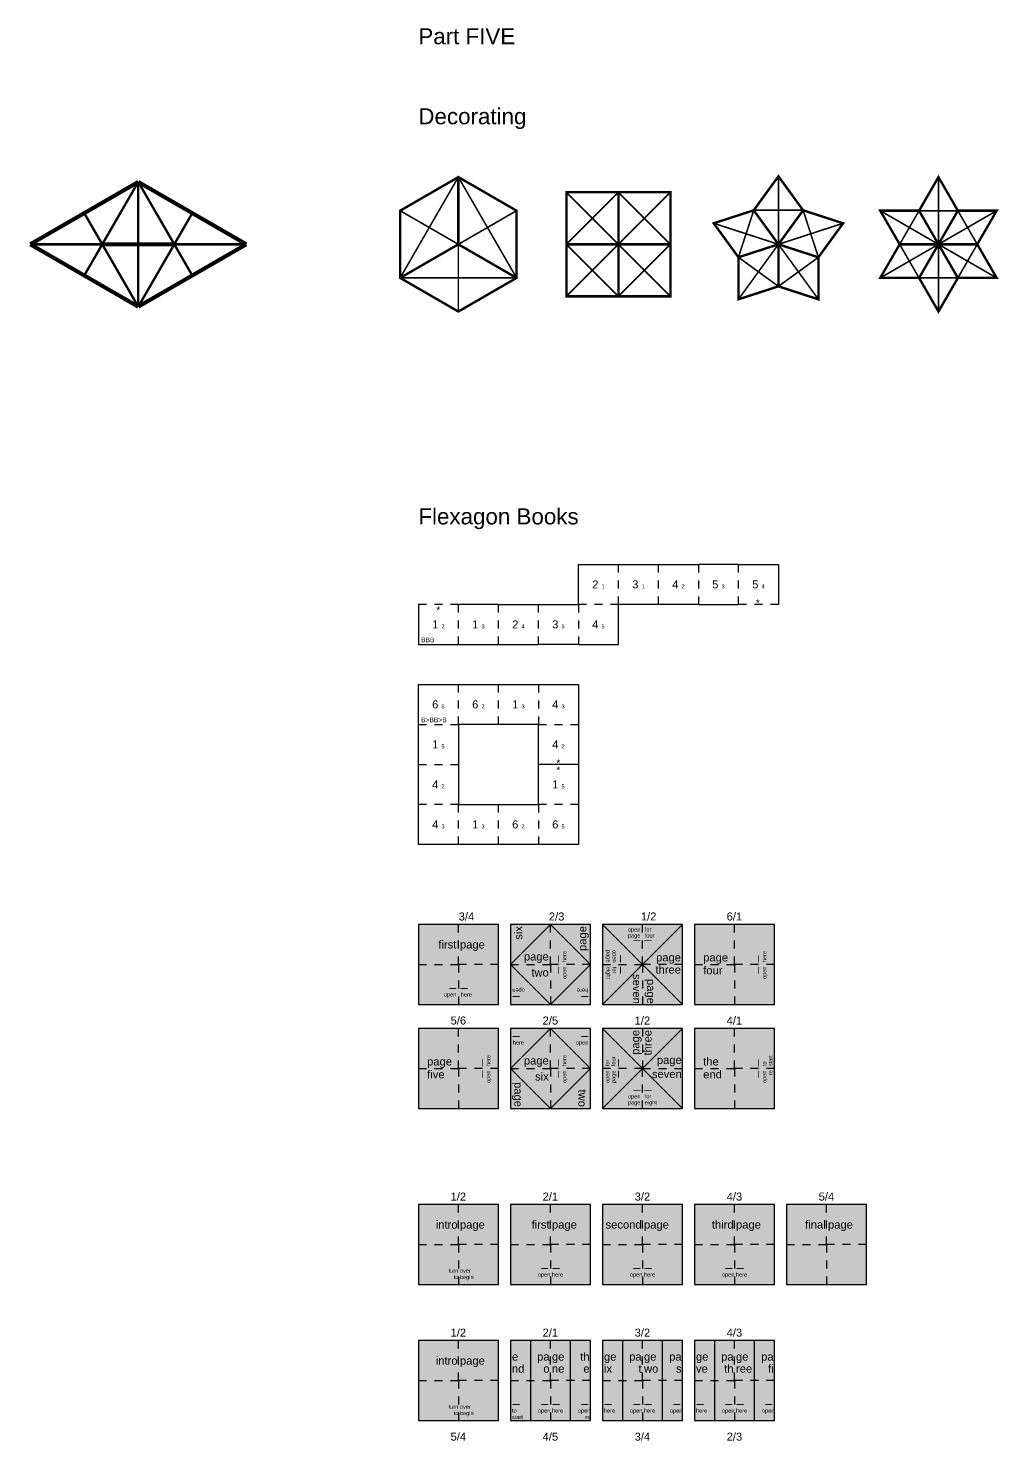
# Model space of a CAD drawing. Header units: inches. Extents: x 43.6 to 136.6, y -34.8 to 9.
# Drawn here: x 120.62 to 132.75, y -8.95 to 8.7 of the extents above; entities that cross this region are included whole.
import ezdxf
from ezdxf.enums import TextEntityAlignment as Align

# ---------------------------------------------------------------- set-up
doc = ezdxf.new("R2010")
doc.units = ezdxf.units.IN
doc.header["$LTSCALE"] = 0.15
doc.header["$MEASUREMENT"] = 0
doc.linetypes.add('CENTER', pattern=[2, 1.25, -0.25, 0.25, -0.25])
doc.linetypes.add('DASHED', pattern=[0.75, 0.5, -0.25])
for name, color, linetype in [('book-page1', 11, 'Continuous'), ('book-page2', 31, 'Continuous'), ('book-page3', 51, 'Continuous'), ('book-page4', 81, 'Continuous'), ('book-page5', 121, 'Continuous'), ('book-page6', 151, 'Continuous'), ('book-page7', 181, 'Continuous'), ('book-page8', 221, 'Continuous'), ('cut', 7, 'Continuous'), ('cut-thick', 7, 'Continuous'), ('fold', 252, 'DASHED'), ('group', 7, 'Continuous'), ('numbers', 7, 'Continuous'), ('star', 7, 'Continuous')]:
    doc.layers.add(name, color=color, linetype=linetype)
doc.styles.add('Arial', font='ARIAL.TTF')

msp = doc.modelspace()

# ---------------------------------------------------------------- linework, layer by layer
at = {"color": 170}
for p, q in [((127.15, -2.5), (126.65, -3)), ((127.65, -3), (127.15, -2.5)), ((128.3, -3), (127.8, -2.5)), ((128.3, -3), (128.8, -2.5)), ((126.65, -3), (127.15, -3.5)), ((127.15, -3.5), (127.65, -3)), ((127.8, -3.5), (128.3, -3)), ((128.8, -3.5), (128.3, -3)), ((127.15, -3.8), (126.65, -4.3)), ((127.65, -4.3), (127.15, -3.8)), ((128.3, -4.3), (127.8, -3.8)), ((128.8, -3.8), (128.3, -4.3)), ((126.65, -4.3), (127.15, -4.8)), ((127.15, -4.8), (127.65, -4.3)), ((128.3, -4.3), (127.8, -4.8)), ((128.8, -4.8), (128.3, -4.3)), ((126.9, -7.7), (126.9, -8.7)), ((127.4, -8.7), (127.4, -7.7)), ((128.05, -7.7), (128.05, -8.7)), ((128.55, -8.7), (128.55, -7.7)), ((129.2, -7.7), (129.2, -8.7)), ((129.7, -8.7), (129.7, -7.7))]:
    msp.add_line(p, q, dxfattribs=at)
at = {"color": 82, "linetype": 'CENTER', "const_width": 0.02}
for points in [[(126, 6.84), (125.272538, 5.58), (126.727461, 5.58)], [(128, 6.65), (127.35, 6), (128, 5.35), (128.65, 6)], [(129.691219, 6.425), (129.500383, 5.837664), (130, 5.474671), (130.499617, 5.837664), (130.308781, 6.425)], [(131.757513, 6.42), (131.515026, 6.000001), (131.757512, 5.580001), (132.242486, 5.58), (132.484973, 6), (132.242487, 6.42)]]:
    msp.add_lwpolyline(points, close=True, dxfattribs=at)
at = {"layer": 'book-page1'}
for points in [[(125.5, -2.5), (125.5, -3.5), (126.5, -2.5), (126.5, -3.5)], [(125.5, -6), (125.5, -7), (126.5, -6), (126.5, -7)], [(125.5, -7.7), (125.5, -8.7), (126.5, -7.7), (126.5, -8.7)]]:
    msp.add_solid(points, dxfattribs=at)
at = {"layer": 'book-page2'}
for points in [[(127.15, -2.5), (126.65, -3), (127.65, -3), (127.15, -3.5)], [(126.65, -3.8), (126.65, -4.3), (127.15, -3.8)], [(127.15, -3.8), (127.65, -4.3), (127.65, -3.8)], [(127.15, -4.8), (126.65, -4.8), (126.65, -4.3)], [(127.65, -4.3), (127.65, -4.8), (127.15, -4.8)], [(126.65, -6), (126.65, -7), (127.65, -6), (127.65, -7)], [(126.9, -8.7), (126.9, -7.7), (127.4, -8.7), (127.4, -7.7)]]:
    msp.add_solid(points, dxfattribs=at)
at = {"layer": 'book-page3'}
for points in [[(127.8, -2.5), (128.3, -3), (128.8, -2.5)], [(128.8, -2.5), (128.3, -3), (128.8, -3.5)], [(127.8, -4.8), (128.3, -4.3), (127.8, -3.8)], [(127.8, -3.8), (128.3, -4.3), (128.8, -3.8)], [(127.8, -6), (127.8, -7), (128.8, -6), (128.8, -7)], [(128.05, -8.7), (128.05, -7.7), (128.55, -8.7), (128.55, -7.7)]]:
    msp.add_solid(points, dxfattribs=at)
at = {"layer": 'book-page4'}
for points in [[(128.95, -2.5), (128.95, -3.5), (129.95, -2.5), (129.95, -3.5)], [(128.95, -6), (128.95, -7), (129.95, -6), (129.95, -7)], [(129.2, -8.7), (129.2, -7.7), (129.7, -8.7), (129.7, -7.7)]]:
    msp.add_solid(points, dxfattribs=at)
at = {"layer": 'book-page5'}
msp.add_solid([(125.5, -3.8), (125.5, -4.8), (126.5, -3.8), (126.5, -4.8)], dxfattribs=at)
at = {"layer": 'book-page6'}
for points in [[(126.65, -2.5), (126.65, -3), (127.15, -2.5)], [(127.15, -2.5), (127.65, -3), (127.65, -2.5)], [(127.15, -3.5), (126.65, -3.5), (126.65, -3)], [(127.65, -3), (127.65, -3.5), (127.15, -3.5)], [(127.15, -3.8), (126.65, -4.3), (127.65, -4.3), (127.15, -4.8)], [(130.1, -6), (130.1, -7), (131.1, -6), (131.1, -7)], [(128.95, -7.7), (128.95, -8.7), (129.2, -7.7), (129.2, -8.7)], [(129.7, -7.7), (129.7, -8.7), (129.95, -7.7), (129.95, -8.7)]]:
    msp.add_solid(points, dxfattribs=at)
at = {"layer": 'book-page7'}
for points in [[(127.8, -2.5), (127.8, -3.5), (128.3, -3)], [(128.3, -3), (127.8, -3.5), (128.8, -3.5)], [(128.3, -4.3), (128.8, -4.8), (128.8, -3.8)], [(127.8, -4.8), (128.8, -4.8), (128.3, -4.3)], [(127.8, -7.7), (127.8, -8.7), (128.05, -7.7), (128.05, -8.7)], [(128.55, -7.7), (128.55, -8.7), (128.8, -7.7), (128.8, -8.7)]]:
    msp.add_solid(points, dxfattribs=at)
at = {"layer": 'book-page8'}
for points in [[(128.95, -3.8), (128.95, -4.8), (129.95, -3.8), (129.95, -4.8)], [(126.65, -7.7), (126.65, -8.7), (126.9, -7.7), (126.9, -8.7)], [(127.4, -7.7), (127.4, -8.7), (127.65, -7.7), (127.65, -8.7)]]:
    msp.add_solid(points, dxfattribs=at)
at = {"layer": 'cut'}
for p, q in [((127.5, 1.5), (127.5, 2)), ((127.5, 2), (128, 2)), ((128, 2), (128.5, 2)), ((128.5, 2), (129, 2)), ((129.5, 2), (129, 2)), ((129.5, 2), (130, 2)), ((130, 2), (130, 1.5)), ((125.5, 1.5), (125.5, 1)), ((126.5, 1.5), (126, 1.5)), ((126.5, 1.5), (126.5, 1.5)), ((126.5, 1.5), (127, 1.5)), ((127, 1.5), (127.5, 1.5)), ((128.5, 1.5), (128, 1.5)), ((128, 1), (128, 1.5)), ((129, 1.5), (128.5, 1.5)), ((129, 1.5), (129.5, 1.5)), ((125.5, 1), (126, 1)), ((126, 1), (126.5, 1)), ((126.5, 1), (127, 1)), ((127.5, 1), (127, 1)), ((127.5, 1), (128, 1)), ((125.5, 0), (125.5, 0.5)), ((125.5, 0.5), (126, 0.5)), ((126, 0.5), (126.5, 0.5)), ((126.5, 0.5), (127, 0.5)), ((127, 0.5), (127.5, 0.5)), ((127.5, 0.5), (127.5, 0)), ((125.5, -0.5), (125.5, 0)), ((126.5, 0), (126, 0)), ((126, 0), (126, -0.5)), ((127, 0), (126.5, 0)), ((127, -0.5), (127, 0)), ((127.5, 0), (127.5, -0.5)), ((125.5, -1), (125.5, -0.5)), ((126, -0.5), (126, -1)), ((127, -1), (127, -0.5)), ((127.5, -0.5), (127, -0.5)), ((127.5, -0.5), (127.5, -1)), ((125.5, -1.5), (125.5, -1)), ((126, -1), (126.5, -1)), ((126.5, -1), (127, -1)), ((127.5, -1), (127.5, -1.5)), ((126, -1.5), (125.5, -1.5)), ((126.5, -1.5), (126, -1.5)), ((127, -1.5), (126.5, -1.5)), ((127.5, -1.5), (127, -1.5)), ((126, -2.5), (125.5, -2.5)), ((125.5, -2.5), (125.5, -3)), ((126.5, -2.5), (126, -2.5)), ((126.5, -3), (126.5, -2.5)), ((127.15, -2.5), (126.65, -2.5)), ((126.65, -2.5), (126.65, -3)), ((127.65, -2.5), (127.15, -2.5)), ((127.65, -3), (127.65, -2.5)), ((128.3, -2.5), (127.8, -2.5)), ((127.8, -2.5), (127.8, -3)), ((128.8, -2.5), (128.3, -2.5)), ((128.8, -3), (128.8, -2.5)), ((129.45, -2.5), (128.95, -2.5)), ((128.95, -2.5), (128.95, -3)), ((129.95, -2.5), (129.45, -2.5)), ((129.95, -3), (129.95, -2.5)), ((125.5, -3), (125.5, -3.5)), ((126.5, -3.5), (126.5, -3)), ((126.65, -3), (126.65, -3.5)), ((127.65, -3.5), (127.65, -3)), ((127.8, -3), (127.8, -3.5)), ((128.8, -3.5), (128.8, -3)), ((128.95, -3), (128.95, -3.5)), ((129.95, -3.5), (129.95, -3)), ((125.5, -3.5), (126, -3.5)), ((126, -3.5), (126.5, -3.5)), ((126.65, -3.5), (127.15, -3.5)), ((127.15, -3.5), (127.65, -3.5)), ((127.8, -3.5), (128.3, -3.5)), ((128.3, -3.5), (128.8, -3.5)), ((128.95, -3.5), (129.45, -3.5)), ((129.45, -3.5), (129.95, -3.5)), ((126, -3.8), (125.5, -3.8)), ((125.5, -3.8), (125.5, -4.3)), ((126.5, -3.8), (126, -3.8)), ((126.5, -4.3), (126.5, -3.8)), ((127.15, -3.8), (126.65, -3.8)), ((126.65, -3.8), (126.65, -4.3)), ((127.65, -3.8), (127.15, -3.8)), ((127.65, -4.3), (127.65, -3.8)), ((128.3, -3.8), (127.8, -3.8)), ((127.8, -3.8), (127.8, -4.3)), ((128.8, -3.8), (128.3, -3.8)), ((128.8, -4.3), (128.8, -3.8)), ((129.45, -3.8), (128.95, -3.8)), ((128.95, -3.8), (128.95, -4.3)), ((129.95, -3.8), (129.45, -3.8)), ((129.95, -4.3), (129.95, -3.8)), ((125.5, -4.3), (125.5, -4.8)), ((126.5, -4.8), (126.5, -4.3)), ((126.65, -4.3), (126.65, -4.8)), ((127.65, -4.8), (127.65, -4.3)), ((127.8, -4.3), (127.8, -4.8)), ((128.8, -4.8), (128.8, -4.3)), ((128.95, -4.3), (128.95, -4.8)), ((129.95, -4.8), (129.95, -4.3)), ((125.5, -4.8), (126, -4.8)), ((126, -4.8), (126.5, -4.8)), ((126.65, -4.8), (127.15, -4.8)), ((127.15, -4.8), (127.65, -4.8)), ((127.8, -4.8), (128.3, -4.8)), ((128.3, -4.8), (128.8, -4.8)), ((128.95, -4.8), (129.45, -4.8)), ((129.45, -4.8), (129.95, -4.8)), ((126, -6), (125.5, -6)), ((125.5, -6), (125.5, -6.5)), ((126.5, -6), (126, -6)), ((126.5, -6.5), (126.5, -6)), ((127.15, -6), (126.65, -6)), ((126.65, -6), (126.65, -6.5)), ((127.65, -6), (127.15, -6)), ((127.65, -6.5), (127.65, -6)), ((128.3, -6), (127.8, -6)), ((127.8, -6), (127.8, -6.5)), ((128.8, -6), (128.3, -6)), ((128.8, -6.5), (128.8, -6)), ((129.45, -6), (128.95, -6)), ((128.95, -6), (128.95, -6.5)), ((129.95, -6), (129.45, -6)), ((129.95, -6.5), (129.95, -6)), ((130.6, -6), (130.1, -6)), ((130.1, -6), (130.1, -6.5)), ((131.1, -6), (130.6, -6)), ((131.1, -6.5), (131.1, -6)), ((125.5, -6.5), (125.5, -7)), ((126.5, -7), (126.5, -6.5)), ((126.65, -6.5), (126.65, -7)), ((127.65, -7), (127.65, -6.5)), ((127.8, -6.5), (127.8, -7)), ((128.8, -7), (128.8, -6.5)), ((128.95, -6.5), (128.95, -7)), ((129.95, -7), (129.95, -6.5)), ((130.1, -6.5), (130.1, -7)), ((131.1, -7), (131.1, -6.5)), ((125.5, -7), (126, -7)), ((126, -7), (126.5, -7)), ((126.65, -7), (127.15, -7)), ((127.15, -7), (127.65, -7)), ((127.8, -7), (128.3, -7)), ((128.3, -7), (128.8, -7)), ((128.95, -7), (129.45, -7)), ((129.45, -7), (129.95, -7)), ((130.1, -7), (130.6, -7)), ((130.6, -7), (131.1, -7)), ((126, -7.7), (125.5, -7.7)), ((125.5, -7.7), (125.5, -8.2)), ((126.5, -7.7), (126, -7.7)), ((126.5, -8.2), (126.5, -7.7)), ((126.65, -7.7), (126.65, -8.2)), ((127.15, -7.7), (126.65, -7.7)), ((127.65, -7.7), (127.15, -7.7)), ((127.65, -8.2), (127.65, -7.7)), ((127.8, -7.7), (127.8, -8.2)), ((128.3, -7.7), (127.8, -7.7)), ((128.8, -7.7), (128.3, -7.7)), ((128.8, -8.2), (128.8, -7.7)), ((128.95, -7.7), (128.95, -8.2)), ((129.45, -7.7), (128.95, -7.7)), ((129.95, -7.7), (129.45, -7.7)), ((129.95, -8.2), (129.95, -7.7)), ((125.5, -8.2), (125.5, -8.7)), ((126.5, -8.7), (126.5, -8.2)), ((126.65, -8.2), (126.65, -8.7)), ((127.65, -8.7), (127.65, -8.2)), ((127.8, -8.2), (127.8, -8.7)), ((128.8, -8.7), (128.8, -8.2)), ((128.95, -8.2), (128.95, -8.7)), ((129.95, -8.7), (129.95, -8.2)), ((125.5, -8.7), (126, -8.7)), ((126, -8.7), (126.5, -8.7)), ((126.65, -8.7), (127.15, -8.7)), ((127.15, -8.7), (127.65, -8.7)), ((127.8, -8.7), (128.3, -8.7)), ((128.3, -8.7), (128.8, -8.7)), ((128.95, -8.7), (129.45, -8.7)), ((129.45, -8.7), (129.95, -8.7))]:
    msp.add_line(p, q, dxfattribs=at)
at = {"layer": 'cut-thick', "const_width": 0.05}
for points in [[(120.65, 6), (121.325, 6.389711), (122, 6.779423)], [(123.35, 6), (122.675, 6.389711), (122, 6.779423)], [(120.65, 6), (121.325, 5.610289), (122, 5.220577)], [(121.55, 6), (122, 6)], [(123.35, 6), (122.675, 5.610288), (121.999999, 5.220577)], [(122.45, 6), (122, 6)]]:
    msp.add_lwpolyline(points, dxfattribs=at)
at = {"layer": 'cut-thick', "const_width": 0.03}
for points in [[(125.272539, 6.42), (126, 6.84), (126.727461, 6.42), (126.727461, 5.58), (126, 5.16), (125.272538, 5.58)], [(130, 6.85), (130.308781, 6.425), (130.808398, 6.262664), (130.499617, 5.837664), (130.499617, 5.312336), (130, 5.474671), (129.500383, 5.312336), (129.500383, 5.837664), (129.191602, 6.262664), (129.691219, 6.425)], [(132, 6.84), (132.242487, 6.42), (132.727461, 6.42), (132.484973, 6), (132.727461, 5.58), (132.242486, 5.58), (132, 5.16), (131.757512, 5.580001), (131.272538, 5.58), (131.515026, 6.000001), (131.272539, 6.42), (131.757513, 6.42)], [(127.35, 6.65), (128.65, 6.65), (128.65, 5.35), (127.35, 5.35)]]:
    msp.add_lwpolyline(points, close=True, dxfattribs=at)
at = {"layer": 'fold'}
for p, q in [((128, 1.5), (128, 2)), ((128.5, 1.5), (128.5, 2)), ((129, 2), (129, 1.5)), ((129.5, 1.5), (129.5, 2)), ((126, 1.5), (125.5, 1.5)), ((126, 1), (126, 1.5)), ((126.5, 1), (126.5, 1.5)), ((127, 1), (127, 1.5)), ((128, 1.5), (127.5, 1.5)), ((127.5, 1.5), (127.5, 1)), ((130, 1.5), (129.5, 1.5)), ((126, 0), (126, 0.5)), ((126.5, 0), (126.5, 0.5)), ((127, 0.5), (127, 0)), ((125.5, 0), (126, 0)), ((127, 0), (127.5, 0)), ((125.5, -0.5), (126, -0.5)), ((126, -1), (125.5, -1)), ((126, -1.5), (126, -1)), ((126.5, -1.5), (126.5, -1)), ((127.5, -1), (127, -1)), ((127, -1), (127, -1.5)), ((126, -3), (126, -2.5)), ((127.15, -3), (127.15, -2.5)), ((128.3, -3), (128.3, -2.5)), ((129.45, -3), (129.45, -2.5)), ((125.5, -3), (126, -3)), ((126.5, -3), (126, -3)), ((126, -3), (126, -3.5)), ((126.65, -3), (127.15, -3)), ((127.65, -3), (127.15, -3)), ((127.15, -3), (127.15, -3.5)), ((127.8, -3), (128.3, -3)), ((128.8, -3), (128.3, -3)), ((128.3, -3), (128.3, -3.5)), ((128.95, -3), (129.45, -3)), ((129.95, -3), (129.45, -3)), ((129.45, -3), (129.45, -3.5)), ((126, -4.3), (126, -3.8)), ((127.15, -4.3), (127.15, -3.8)), ((128.3, -3.8), (128.3, -4.3)), ((129.45, -4.3), (129.45, -3.8)), ((125.5, -4.3), (126, -4.3)), ((126.5, -4.3), (126, -4.3)), ((126, -4.3), (126, -4.8)), ((126.65, -4.3), (127.15, -4.3)), ((127.65, -4.3), (127.15, -4.3)), ((127.15, -4.3), (127.15, -4.8)), ((128.3, -4.3), (127.8, -4.3)), ((128.3, -4.8), (128.3, -4.3)), ((128.3, -4.3), (128.8, -4.3)), ((128.95, -4.3), (129.45, -4.3)), ((129.95, -4.3), (129.45, -4.3)), ((129.45, -4.3), (129.45, -4.8)), ((126, -6.5), (126, -6)), ((127.15, -6.5), (127.15, -6)), ((128.3, -6.5), (128.3, -6)), ((129.45, -6.5), (129.45, -6)), ((130.6, -6.5), (130.6, -6)), ((125.5, -6.5), (126, -6.5)), ((126.5, -6.5), (126, -6.5)), ((126, -6.5), (126, -7)), ((126.65, -6.5), (127.15, -6.5)), ((127.65, -6.5), (127.15, -6.5)), ((127.15, -6.5), (127.15, -7)), ((127.8, -6.5), (128.3, -6.5)), ((128.8, -6.5), (128.3, -6.5)), ((128.3, -6.5), (128.3, -7)), ((128.95, -6.5), (129.45, -6.5)), ((129.95, -6.5), (129.45, -6.5)), ((129.45, -6.5), (129.45, -7)), ((130.1, -6.5), (130.6, -6.5)), ((131.1, -6.5), (130.6, -6.5)), ((130.6, -6.5), (130.6, -7)), ((126, -8.2), (126, -7.7)), ((127.15, -8.2), (127.15, -7.7)), ((128.3, -8.2), (128.3, -7.7)), ((129.45, -8.2), (129.45, -7.7)), ((125.5, -8.2), (126, -8.2)), ((126.5, -8.2), (126, -8.2)), ((126, -8.2), (126, -8.7)), ((126.65, -8.2), (127.15, -8.2)), ((127.65, -8.2), (127.15, -8.2)), ((127.15, -8.2), (127.15, -8.7)), ((127.8, -8.2), (128.3, -8.2)), ((128.8, -8.2), (128.3, -8.2)), ((128.3, -8.2), (128.3, -8.7)), ((128.95, -8.2), (129.45, -8.2)), ((129.95, -8.2), (129.45, -8.2)), ((129.45, -8.2), (129.45, -8.7))]:
    msp.add_line(p, q, dxfattribs=at)
at = {"layer": 'fold', "const_width": 0.03}
for points in [[(121.55, 6), (122, 6.779423)], [(122, 6.779423), (122, 6)], [(122.45, 6), (122, 6.779423)], [(121.55, 6), (121.325, 6.389711)], [(122.45, 6), (122.675, 6.389711)], [(121.55, 6), (120.65, 6)], [(121.55, 6), (121.325, 5.610289)], [(121.55, 6), (122, 5.220577)], [(122, 5.220577), (122, 6)], [(122.45, 6), (122, 5.220577)], [(122.45, 6), (123.35, 6)], [(122.45, 6), (122.675, 5.610289)]]:
    msp.add_lwpolyline(points, dxfattribs=at)
at = {"layer": 'fold', "color": 251, "const_width": 0.03}
for points in [[(126, 6), (126, 6.84)], [(128, 6), (128, 6.65)], [(129.691219, 6.425), (130, 6)], [(130.308781, 6.425), (130, 6)], [(131.757513, 6.42), (132, 6.000001)], [(132.242487, 6.42), (132, 6)], [(126, 6), (125.272538, 5.58)], [(126, 6), (126.727461, 5.58)], [(128, 6), (127.35, 6)], [(128, 6), (128.65, 6)], [(128, 6), (128, 5.35)], [(129.500383, 5.837664), (130, 6)], [(130, 5.474671), (130, 6)], [(130.499617, 5.837664), (130, 6)], [(131.515026, 6.000001), (132, 6.000001)], [(131.757512, 5.580001), (131.999999, 6.000001)], [(132.242486, 5.58), (131.999999, 6)], [(132.484973, 6), (132, 6)]]:
    msp.add_lwpolyline(points, dxfattribs=at)
at = {"layer": 'fold', "color": 254, "const_width": 0.02}
for points in [[(130, 6.85), (130, 6)], [(132, 5.16), (132, 6.84)], [(127.35, 6.65), (128.65, 5.35)], [(128.65, 6.65), (127.35, 5.35)], [(125.272539, 6.42), (126, 6)], [(126.727461, 6.42), (126, 6)], [(132.727461, 6.42), (131.272538, 5.58)], [(131.272539, 6.42), (132.727461, 5.58)], [(129.191602, 6.262664), (130, 6)], [(130.808398, 6.262664), (130, 6)], [(126, 5.16), (126, 6)], [(129.500383, 5.312336), (130, 6)], [(130.499617, 5.312336), (130, 6)]]:
    msp.add_lwpolyline(points, dxfattribs=at)
at = {"layer": 'group'}
for points in [[(128.185542, -2.701867, 0.011244, 0.011244, 0), (128.236452, -2.701867, 0.011244, 0.011244, 0), (128.236452, -2.701867, 0.031802, 0, 0), (128.281428, -2.701867, 0, 0, 0)], [(128.414458, -2.701867, 0.011244, 0.011244, 0), (128.363548, -2.701867, 0.011244, 0.011244, 0), (128.363548, -2.701867, 0.031802, 0, 0), (128.318572, -2.701867, 0, 0, 0)], [(127.24914, -2.885542, 0.011244, 0.011244, 0), (127.24914, -2.936452, 0.011244, 0.011244, 0), (127.24914, -2.936452, 0.031802, 0, 0), (127.24914, -2.981428, 0, 0, 0)], [(128.027435, -2.885542, 0.011244, 0.011244, 0), (128.027435, -2.936452, 0.011244, 0.011244, 0), (128.027435, -2.936452, 0.031802, 0, 0), (128.027435, -2.981428, 0, 0, 0)], [(129.74914, -2.885542, 0.011244, 0.011244, 0), (129.74914, -2.936452, 0.011244, 0.011244, 0), (129.74914, -2.936452, 0.031802, 0, 0), (129.74914, -2.981428, 0, 0, 0)], [(127.24914, -3.114458, 0.011244, 0.011244, 0), (127.24914, -3.063548, 0.011244, 0.011244, 0), (127.24914, -3.063548, 0.031802, 0, 0), (127.24914, -3.018572, 0, 0, 0)], [(128.027435, -3.114458, 0.011244, 0.011244, 0), (128.027435, -3.063548, 0.011244, 0.011244, 0), (128.027435, -3.063548, 0.031802, 0, 0), (128.027435, -3.018572, 0, 0, 0)], [(129.74914, -3.114458, 0.011244, 0.011244, 0), (129.74914, -3.063548, 0.011244, 0.011244, 0), (129.74914, -3.063548, 0.031802, 0, 0), (129.74914, -3.018572, 0, 0, 0)], [(125.885542, -3.29914, 0.011244, 0.011244, 0), (125.936452, -3.29914, 0.011244, 0.011244, 0), (125.936452, -3.29914, 0.031802, 0, 0), (125.981428, -3.29914, 0, 0, 0)], [(126.114458, -3.29914, 0.011244, 0.011244, 0), (126.063548, -3.29914, 0.011244, 0.011244, 0), (126.063548, -3.29914, 0.031802, 0, 0), (126.018572, -3.29914, 0, 0, 0)], [(126.764458, -3.40086, 0.011244, 0.011244, 0), (126.713548, -3.40086, 0.011244, 0.011244, 0), (126.713548, -3.40086, 0.031802, 0, 0), (126.668572, -3.40086, 0, 0, 0)], [(127.535542, -3.40086, 0.011244, 0.011244, 0), (127.586452, -3.40086, 0.011244, 0.011244, 0), (127.586452, -3.40086, 0.031802, 0, 0), (127.631428, -3.40086, 0, 0, 0)], [(126.764458, -3.89914, 0.011244, 0.011244, 0), (126.713548, -3.89914, 0.011244, 0.011244, 0), (126.713548, -3.89914, 0.031802, 0, 0), (126.668572, -3.89914, 0, 0, 0)], [(127.535542, -3.89914, 0.011244, 0.011244, 0), (127.586452, -3.89914, 0.011244, 0.011244, 0), (127.586452, -3.89914, 0.031802, 0, 0), (127.631428, -3.89914, 0, 0, 0)], [(126.29914, -4.185542, 0.011244, 0.011244, 0), (126.29914, -4.236452, 0.011244, 0.011244, 0), (126.29914, -4.236452, 0.031802, 0, 0), (126.29914, -4.281428, 0, 0, 0)], [(127.24914, -4.185542, 0.011244, 0.011244, 0), (127.24914, -4.236452, 0.011244, 0.011244, 0), (127.24914, -4.236452, 0.031802, 0, 0), (127.24914, -4.281428, 0, 0, 0)], [(128.001867, -4.185542, 0.011244, 0.011244, 0), (128.001867, -4.236452, 0.011244, 0.011244, 0), (128.001867, -4.236452, 0.031802, 0, 0), (128.001867, -4.281428, 0, 0, 0)], [(129.74914, -4.185542, 0.011244, 0.011244, 0), (129.74914, -4.236452, 0.011244, 0.011244, 0), (129.74914, -4.236452, 0.031802, 0, 0), (129.74914, -4.281428, 0, 0, 0)], [(126.29914, -4.414458, 0.011244, 0.011244, 0), (126.29914, -4.363548, 0.011244, 0.011244, 0), (126.29914, -4.363548, 0.031802, 0, 0), (126.29914, -4.318572, 0, 0, 0)], [(127.24914, -4.414458, 0.011244, 0.011244, 0), (127.24914, -4.363548, 0.011244, 0.011244, 0), (127.24914, -4.363548, 0.031802, 0, 0), (127.24914, -4.318572, 0, 0, 0)], [(128.001867, -4.414458, 0.011244, 0.011244, 0), (128.001867, -4.363548, 0.011244, 0.011244, 0), (128.001867, -4.363548, 0.031802, 0, 0), (128.001867, -4.318572, 0, 0, 0)], [(129.74914, -4.414458, 0.011244, 0.011244, 0), (129.74914, -4.363548, 0.011244, 0.011244, 0), (129.74914, -4.363548, 0.031802, 0, 0), (129.74914, -4.318572, 0, 0, 0)], [(128.185542, -4.572565, 0.011244, 0.011244, 0), (128.236452, -4.572565, 0.011244, 0.011244, 0), (128.236452, -4.572565, 0.031802, 0, 0), (128.281428, -4.572565, 0, 0, 0)], [(128.414458, -4.572565, 0.011244, 0.011244, 0), (128.363548, -4.572565, 0.011244, 0.011244, 0), (128.363548, -4.572565, 0.031802, 0, 0), (128.318572, -4.572565, 0, 0, 0)], [(127.035542, -6.79914, 0.011244, 0.011244, 0), (127.086452, -6.79914, 0.011244, 0.011244, 0), (127.086452, -6.79914, 0.031802, 0, 0), (127.131428, -6.79914, 0, 0, 0)], [(127.264458, -6.79914, 0.011244, 0.011244, 0), (127.213548, -6.79914, 0.011244, 0.011244, 0), (127.213548, -6.79914, 0.031802, 0, 0), (127.168572, -6.79914, 0, 0, 0)], [(128.185542, -6.79914, 0.011244, 0.011244, 0), (128.236452, -6.79914, 0.011244, 0.011244, 0), (128.236452, -6.79914, 0.031802, 0, 0), (128.281428, -6.79914, 0, 0, 0)], [(128.414458, -6.79914, 0.011244, 0.011244, 0), (128.363548, -6.79914, 0.011244, 0.011244, 0), (128.363548, -6.79914, 0.031802, 0, 0), (128.318572, -6.79914, 0, 0, 0)], [(129.335542, -6.79914, 0.011244, 0.011244, 0), (129.386452, -6.79914, 0.011244, 0.011244, 0), (129.386452, -6.79914, 0.031802, 0, 0), (129.431428, -6.79914, 0, 0, 0)], [(129.564458, -6.79914, 0.011244, 0.011244, 0), (129.513548, -6.79914, 0.011244, 0.011244, 0), (129.513548, -6.79914, 0.031802, 0, 0), (129.468572, -6.79914, 0, 0, 0)], [(126.764458, -8.49914, 0.011244, 0.011244, 0), (126.713548, -8.49914, 0.011244, 0.011244, 0), (126.713548, -8.49914, 0.031802, 0, 0), (126.668572, -8.49914, 0, 0, 0)], [(127.035542, -8.49914, 0.011244, 0.011244, 0), (127.086452, -8.49914, 0.011244, 0.011244, 0), (127.086452, -8.49914, 0.031802, 0, 0), (127.131428, -8.49914, 0, 0, 0)], [(127.264458, -8.49914, 0.011244, 0.011244, 0), (127.213548, -8.49914, 0.011244, 0.011244, 0), (127.213548, -8.49914, 0.031802, 0, 0), (127.168572, -8.49914, 0, 0, 0)], [(127.535542, -8.49914, 0.011244, 0.011244, 0), (127.586452, -8.49914, 0.011244, 0.011244, 0), (127.586452, -8.49914, 0.031802, 0, 0), (127.631428, -8.49914, 0, 0, 0)], [(127.914458, -8.49914, 0.011244, 0.011244, 0), (127.863548, -8.49914, 0.011244, 0.011244, 0), (127.863548, -8.49914, 0.031802, 0, 0), (127.818572, -8.49914, 0, 0, 0)], [(128.185542, -8.49914, 0.011244, 0.011244, 0), (128.236452, -8.49914, 0.011244, 0.011244, 0), (128.236452, -8.49914, 0.031802, 0, 0), (128.281428, -8.49914, 0, 0, 0)], [(128.414458, -8.49914, 0.011244, 0.011244, 0), (128.363548, -8.49914, 0.011244, 0.011244, 0), (128.363548, -8.49914, 0.031802, 0, 0), (128.318572, -8.49914, 0, 0, 0)], [(128.685542, -8.49914, 0.011244, 0.011244, 0), (128.736452, -8.49914, 0.011244, 0.011244, 0), (128.736452, -8.49914, 0.031802, 0, 0), (128.781428, -8.49914, 0, 0, 0)], [(129.064458, -8.49914, 0.011244, 0.011244, 0), (129.013548, -8.49914, 0.011244, 0.011244, 0), (129.013548, -8.49914, 0.031802, 0, 0), (128.968572, -8.49914, 0, 0, 0)], [(129.335542, -8.49914, 0.011244, 0.011244, 0), (129.386452, -8.49914, 0.011244, 0.011244, 0), (129.386452, -8.49914, 0.031802, 0, 0), (129.431428, -8.49914, 0, 0, 0)], [(129.564458, -8.49914, 0.011244, 0.011244, 0), (129.513548, -8.49914, 0.011244, 0.011244, 0), (129.513548, -8.49914, 0.031802, 0, 0), (129.468572, -8.49914, 0, 0, 0)], [(129.835542, -8.49914, 0.011244, 0.011244, 0), (129.886452, -8.49914, 0.011244, 0.011244, 0), (129.886452, -8.49914, 0.031802, 0, 0), (129.931428, -8.49914, 0, 0, 0)]]:
    msp.add_lwpolyline(points, format="xyseb", dxfattribs=at)

# ---------------------------------------------------------------- texts
at = {"style": 'Arial'}
for s, height, p in [('Part FIVE', 0.2, (125.5, 8.5)), ('Decorating', 0.2, (125.5, 7.5)), ('Flexagon Books', 0.2, (125.5, 2.5)), ('open', 0.05, (128.12, -2.587925)), ('page', 0.05, (128.12, -2.662925)), ('for', 0.05, (128.33, -2.587925)), ('four', 0.05, (128.33, -2.662925)), ('first', 0.1, (125.75, -2.8)), ('page', 0.1, (126.02, -2.8)), ('page', 0.1, (129.06, -2.961442)), ('four', 0.1, (129.06, -3.122884)), ('here', 0.05, (126.03, -3.4)), ('open', 0.05, (125.82, -3.4)), ('here', 0.05, (126.68, -4)), ('open', 0.05, (127.47, -4)), ('page', 0.1, (125.61, -4.261442)), ('the', 0.1, (129.06, -4.261442)), ('five', 0.1, (125.61, -4.422884)), ('end', 0.1, (129.06, -4.422884)), ('open', 0.05, (128.12, -4.673425)), ('page', 0.05, (128.12, -4.748425)), ('for', 0.05, (128.33, -4.673425)), ('eight', 0.05, (128.33, -4.748425)), ('page', 0.1, (126.02, -6.3)), ('page', 0.1, (127.17, -6.3)), ('page', 0.1, (128.32, -6.3)), ('page', 0.1, (129.47, -6.3)), ('page', 0.1, (130.62, -6.3)), ('over', 0.05, (126.02, -6.85)), ('begin', 0.05, (126.02, -6.930721)), ('here', 0.05, (127.17, -6.9)), ('here', 0.05, (128.32, -6.9)), ('here', 0.05, (129.47, -6.9)), ('page', 0.1, (126.02, -8)), ('e', 0.1, (126.67, -7.95)), ('ge', 0.1, (127.17, -7.95)), ('ge', 0.1, (127.82, -7.95)), ('ge', 0.1, (128.32, -7.95)), ('ge', 0.1, (128.97, -7.95)), ('ge', 0.1, (129.47, -7.95)), ('nd', 0.1, (126.67, -8.1)), ('ne', 0.1, (127.17, -8.1)), ('ix', 0.1, (127.82, -8.1)), ('wo', 0.1, (128.32, -8.1)), ('ve', 0.1, (128.97, -8.1)), ('ree', 0.1, (129.47, -8.1)), ('over', 0.05, (126.02, -8.55)), ('begin', 0.05, (126.02, -8.630721)), ('to', 0.05, (126.67, -8.6)), ('start', 0.05, (126.67, -8.680721)), ('here', 0.05, (127.17, -8.6)), ('here', 0.05, (127.82, -8.6)), ('here', 0.05, (128.32, -8.6)), ('here', 0.05, (128.97, -8.6)), ('here', 0.05, (129.47, -8.6))]:
    msp.add_text(s, height=height, dxfattribs=at).set_placement(p)
at = {"color": 254, "style": 'Arial'}
for s, p in [('BBB', (125.533772, 1.026383)), ('B>BB>B', (125.533772, 0.026383))]:
    msp.add_text(s, height=0.06, dxfattribs=at).set_placement(p)
at = {"style": 'Arial'}
for s, p in [('3/4', (126.101169, -2.45)), ('2/3', (127.227848, -2.45)), ('1/2', (128.377848, -2.45)), ('6/1', (129.45, -2.45)), ('5/6', (126, -3.75)), ('2/5', (127.149945, -3.75)), ('1/2', (128.299945, -3.75)), ('4/1', (129.449945, -3.75)), ('1/2', (125.999954, -5.95)), ('2/1', (127.149954, -5.95)), ('3/2', (128.300084, -5.95)), ('4/3', (129.450084, -5.95)), ('5/4', (130.600084, -5.95)), ('1/2', (125.999954, -7.65)), ('2/1', (127.149954, -7.65)), ('3/2', (128.300084, -7.65)), ('4/3', (129.450084, -7.65)), ('5/4', (125.999986, -8.95)), ('4/5', (127.149986, -8.95)), ('3/4', (128.299986, -8.95)), ('2/3', (129.450324, -8.95))]:
    msp.add_text(s, height=0.1, dxfattribs=at).set_placement(p, align=Align.CENTER)
for s, rotation, p in [('six', 90, (126.8, -2.52)), ('page', 90, (127.6, -2.52)), ('seven', 270, (128.18143, -3.492073)), ('page', 270, (128.357591, -3.492073)), ('page', 90, (128.260761, -3.817898)), ('three', 90, (128.414424, -3.817898)), ('page', 270, (126.7, -4.780078)), ('two', 270, (127.5, -4.779988))]:
    msp.add_text(s, height=0.1, rotation=rotation, dxfattribs=at).set_placement(p, align=Align.RIGHT)
for s, rotation, p in [('open', 270, (127.926575, -2.82)), ('here', 90, (127.35, -2.97)), ('page', 270, (127.851575, -2.82)), ('here', 90, (129.85, -2.97)), ('open', 90, (127.35, -3.18)), ('eight', 270, (127.851575, -3.03)), ('for', 270, (127.926575, -3.03)), ('open', 90, (129.85, -3.18)), ('open', 180, (126.83, -3.3)), ('here', 180, (127.62, -3.3)), ('here', 90, (126.4, -4.27)), ('here', 90, (127.35, -4.27)), ('for', 90, (127.887925, -4.27)), ('four', 90, (127.962925, -4.27)), ('to', 90, (129.85, -4.27)), ('start', 90, (129.925, -4.27)), ('open', 90, (126.4, -4.48)), ('open', 90, (127.35, -4.48)), ('open', 90, (127.887925, -4.48)), ('page', 90, (127.962925, -4.48)), ('open', 90, (129.85, -4.48)), ('re', 90, (129.925, -4.38))]:
    msp.add_text(s, height=0.05, rotation=rotation, dxfattribs=at).set_placement(p)
for s, height, p in [('page', 0.1, (127.13, -2.95)), ('page', 0.1, (128.782102, -2.960761)), ('two', 0.1, (127.13, -3.15)), ('three', 0.1, (128.782102, -3.114424)), ('page', 0.1, (127.13, -4.25)), ('page', 0.1, (128.792073, -4.242409)), ('six', 0.1, (127.13, -4.45)), ('seven', 0.1, (128.792073, -4.41857)), ('intro', 0.1, (125.989865, -6.3)), ('first', 0.1, (127.14, -6.3)), ('second', 0.1, (128.29, -6.3)), ('third', 0.1, (129.44, -6.3)), ('final', 0.1, (130.59, -6.3)), ('turn', 0.05, (126, -6.85)), ('to', 0.05, (126, -6.930721)), ('open', 0.05, (127.15, -6.9)), ('open', 0.05, (128.3, -6.9)), ('open', 0.05, (129.45, -6.9)), ('intro', 0.1, (125.989865, -8)), ('pa', 0.1, (127.139866, -7.95)), ('th', 0.1, (127.63991, -7.95)), ('pa', 0.1, (128.289866, -7.95)), ('pa', 0.1, (128.789866, -7.95)), ('pa', 0.1, (129.439866, -7.95)), ('pa', 0.1, (129.939866, -7.95)), ('o', 0.1, (127.139866, -8.1)), ('e', 0.1, (127.639888, -8.1)), ('t', 0.1, (128.289888, -8.1)), ('s', 0.1, (128.789888, -8.1)), ('th', 0.1, (129.439888, -8.1)), ('fi', 0.1, (129.939888, -8.1)), ('turn', 0.05, (126, -8.55)), ('to', 0.05, (126, -8.630721)), ('open', 0.05, (127.15, -8.6)), ('open', 0.05, (127.64988, -8.6)), ('re', 0.05, (127.64988, -8.680721)), ('open', 0.05, (128.3, -8.6)), ('open', 0.05, (128.8, -8.6)), ('open', 0.05, (129.45, -8.6)), ('open', 0.05, (129.95, -8.6))]:
    msp.add_text(s, height=height, dxfattribs=at).set_placement(p, align=Align.RIGHT)
at = {"layer": 'numbers', "color": 253, "char_height": 0.1, "width": 2.64939, "attachment_point": 5, "style": 'Arial'}
for s, insert in [('2 \\H0.5x;1', (127.75, 1.75)), ('3 \\H0.5x;1', (128.25, 1.75)), ('4 \\H0.5x;2', (128.75, 1.75)), ('5 \\H0.5x;3', (129.25, 1.75)), ('5 \\H0.5x;4', (129.75, 1.75)), ('1 \\H0.5x;2', (125.75, 1.25)), ('1 \\H0.5x;3', (126.25, 1.25)), ('2 \\H0.5x;4', (126.75, 1.25)), ('3 \\H0.5x;5', (127.25, 1.25)), ('4 \\H0.5x;5', (127.75, 1.25)), ('6 \\H0.5x;5', (125.75, 0.25)), ('6 \\H0.5x;2', (126.25, 0.25)), ('1 \\H0.5x;3', (126.75, 0.25)), ('4 \\H0.5x;3', (127.25, 0.25)), ('1 \\H0.5x;5', (125.75, -0.25)), ('4 \\H0.5x;2', (127.25, -0.25)), ('4 \\H0.5x;2', (125.75, -0.75)), ('1 \\H0.5x;5', (127.25, -0.75)), ('4 \\H0.5x;3', (125.75, -1.25)), ('1 \\H0.5x;3', (126.25, -1.25)), ('6 \\H0.5x;2', (126.75, -1.25)), ('6 \\H0.5x;5', (127.25, -1.25))]:
    msp.add_mtext(s, dxfattribs=dict(at, insert=insert))
at = {"layer": 'star', "color": 253, "style": 'Arial'}
for p in [(125.724998, 1.385549), (129.71793, 1.475186), (127.224998, -0.525512), (127.224998, -0.614451)]:
    msp.add_text('*', height=0.088454, dxfattribs=at).set_placement(p)

doc.saveas('drawing.dxf')
